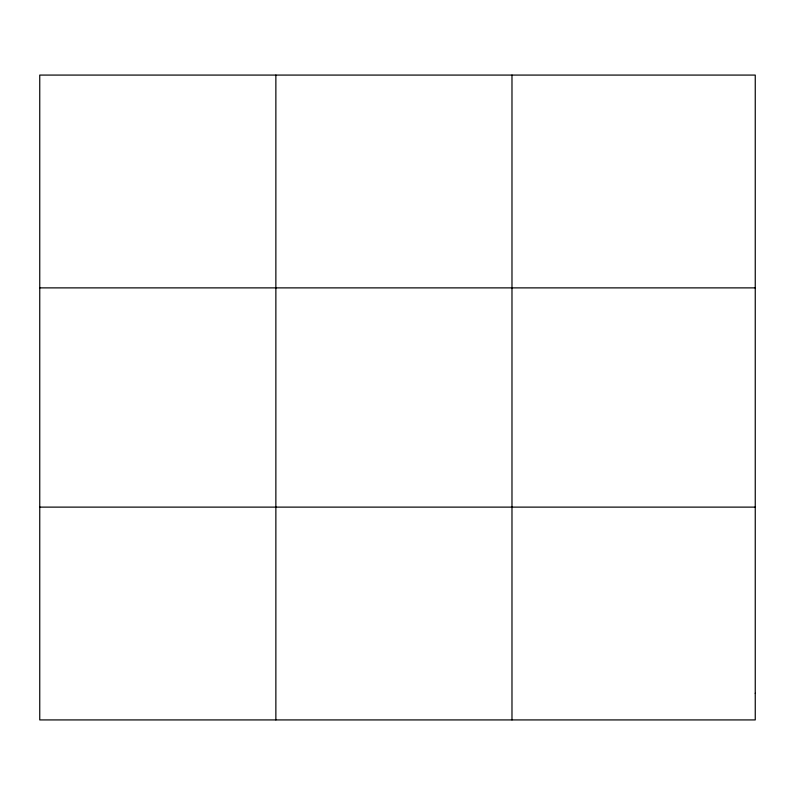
<?xml version="1.0" encoding="UTF-8"?>
<svg xmlns="http://www.w3.org/2000/svg" width="795" height="795" viewBox="0 0 795 795"><rect width="100%" height="100%" fill="white"/><g stroke="black" fill="none" stroke-linecap="round" stroke-linejoin="round"><path stroke-width="1.19" d="M275.865 75.078L275.865 719.922M511.98 75.078L511.98 719.922M39.75 287.879L755.25 287.879M39.75 507.121L755.25 507.121M755.25 693.319L755.25 719.922L39.75 719.922L39.75 75.078L755.25 75.078L755.25 693.319"/></g></svg>
